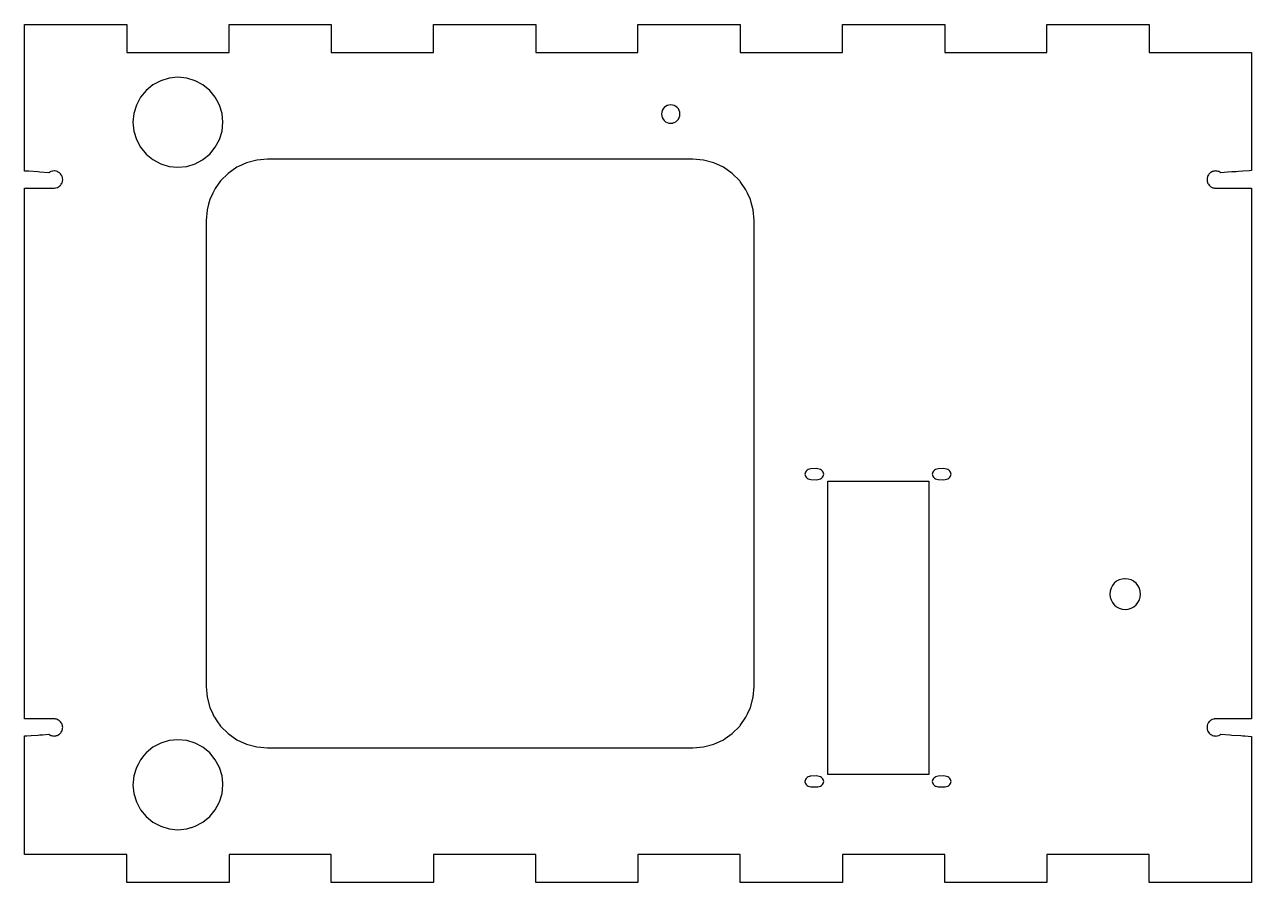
# Model space of a CAD drawing. Header units: millimetres. Extents: x 0 to 300, y 0 to 210.
import ezdxf

# ---------------------------------------------------------------- set-up
doc = ezdxf.new("R2010")
doc.units = ezdxf.units.MM

msp = doc.modelspace()

# ---------------------------------------------------------------- linework, layer by layer
msp.add_lwpolyline([(291.38, 40.15), (291.03, 40.12), (290.96, 40.11), (290.64, 40.01), (290.57, 39.99), (290.27, 39.83), (290.21, 39.8), (290.15, 39.75), (289.89, 39.53), (289.84, 39.48), (289.63, 39.22), (289.47, 38.92), (289.43, 38.85), (289.33, 38.53), (289.31, 38.46), (289.28, 38.12), (289.27, 38.05), (289.31, 37.71), (289.31, 37.64), (289.33, 37.57), (289.43, 37.25), (289.47, 37.18), (289.63, 36.88), (289.84, 36.62), (289.89, 36.56), (290.15, 36.35), (290.21, 36.3), (290.51, 36.14), (290.57, 36.11), (290.9, 36.01), (290.96, 35.99), (291.3, 35.96), (291.37, 35.95), (291.71, 35.98), (291.78, 35.99), (292.11, 36.09), (292.18, 36.11), (292.48, 36.27), (292.54, 36.3), (292.62, 36.37), (292.64, 36.39), (294.88, 36.23), (295.34, 36.2), (297.58, 36.04), (298.04, 36), (298.5, 35.97), (300.14, 35.85), (300.14, 0.14), (275.14, 0.14), (275.14, 6.94), (250.14, 6.94), (250.14, 0.14), (225.14, 0.14), (225.14, 6.94), (200.14, 6.94), (200.14, 0.14), (175.14, 0.14), (175.14, 6.94), (150.14, 6.94), (150.14, 0.14), (125.14, 0.14), (125.14, 6.94), (100.14, 6.94), (100.14, 0.14), (75.14, 0.14), (75.14, 6.94), (50.14, 6.94), (50.14, 0.14), (25.14, 0.14), (25.14, 6.94), (0.14, 6.94), (0.14, 35.96), (0.71, 36), (1.8, 36.08), (3.41, 36.19), (3.91, 36.23), (4.5, 36.27), (6.1, 36.39), (6.14, 36.35), (6.21, 36.3), (6.35, 36.22), (6.57, 36.11), (6.73, 36.06), (6.96, 35.99), (7.13, 35.97), (7.37, 35.95), (7.54, 35.96), (7.78, 35.99), (7.94, 36.04), (8.18, 36.11), (8.32, 36.19), (8.54, 36.3), (8.67, 36.41), (8.86, 36.56), (9.01, 36.75), (9.12, 36.88), (9.23, 37.1), (9.31, 37.24), (9.38, 37.48), (9.43, 37.64), (9.46, 37.88), (9.47, 38.05), (9.45, 38.29), (9.43, 38.46), (9.36, 38.69), (9.31, 38.85), (9.23, 39), (9.12, 39.21), (8.96, 39.4), (8.86, 39.53), (8.67, 39.69), (8.54, 39.79), (8.39, 39.87), (8.18, 39.99), (8.02, 40.04), (7.78, 40.11), (7.62, 40.12), (7.37, 40.15), (7.35, 40.14), (7.32, 40.15), (0.14, 40.15), (0.14, 169.94), (4.88, 169.94), (7.32, 169.94), (7.37, 169.94), (7.71, 169.97), (7.78, 169.98), (8.11, 170.08), (8.18, 170.1), (8.48, 170.26), (8.54, 170.29), (8.59, 170.33), (8.86, 170.55), (8.9, 170.61), (9.12, 170.87), (9.28, 171.17), (9.31, 171.23), (9.41, 171.56), (9.43, 171.63), (9.47, 171.97), (9.47, 172.04), (9.44, 172.38), (9.43, 172.45), (9.41, 172.51), (9.31, 172.84), (9.28, 172.9), (9.12, 173.2), (8.9, 173.47), (8.86, 173.52), (8.59, 173.74), (8.54, 173.78), (8.24, 173.94), (8.18, 173.98), (7.85, 174.08), (7.78, 174.1), (7.44, 174.13), (7.37, 174.14), (7.03, 174.1), (6.96, 174.1), (6.64, 174), (6.57, 173.98), (6.27, 173.82), (6.21, 173.78), (6.12, 173.71), (6.1, 173.7), (3.87, 173.86), (3.41, 173.89), (1.17, 174.05), (0.71, 174.08), (0.25, 174.12), (0.14, 174.12), (0.14, 209.94), (25.14, 209.94), (25.14, 203.14), (50.14, 203.14), (50.14, 209.94), (75.14, 209.94), (75.14, 203.14), (100.14, 203.14), (100.14, 209.94), (125.14, 209.94), (125.14, 203.14), (150.14, 203.14), (150.14, 209.94), (175.14, 209.94), (175.14, 203.14), (200.14, 203.14), (200.14, 209.94), (225.14, 209.94), (225.14, 203.14), (250.14, 203.14), (250.14, 209.94), (275.14, 209.94), (275.14, 203.14), (300.14, 203.14), (300.14, 174.23), (299.64, 174.2), (298.04, 174.08), (296.94, 174), (296.39, 173.96), (295.34, 173.89), (294.25, 173.81), (292.64, 173.7), (292.6, 173.73), (292.54, 173.78), (292.39, 173.86), (292.18, 173.97), (292.02, 174.02), (291.78, 174.09), (291.62, 174.11), (291.37, 174.13), (291.21, 174.12), (290.96, 174.09), (290.8, 174.04), (290.57, 173.97), (290.42, 173.89), (290.21, 173.78), (290.08, 173.67), (289.89, 173.52), (289.73, 173.33), (289.63, 173.2), (289.51, 172.98), (289.43, 172.84), (289.36, 172.6), (289.31, 172.44), (289.29, 172.2), (289.27, 172.03), (289.3, 171.79), (289.31, 171.62), (289.38, 171.39), (289.43, 171.23), (289.51, 171.08), (289.63, 170.87), (289.78, 170.68), (289.89, 170.55), (290.08, 170.39), (290.21, 170.29), (290.35, 170.21), (290.57, 170.09), (290.73, 170.04), (290.96, 169.97), (291.13, 169.96), (291.37, 169.93), (291.39, 169.94), (291.43, 169.94), (293.18, 169.93), (300.14, 169.93), (300.14, 40.15), (291.43, 40.15), (291.38, 40.15)])
for points in [[(26.85, 183.9), (27.48, 181.83), (28.5, 179.93), (29.86, 178.26), (31.53, 176.9), (33.43, 175.88), (35.5, 175.25), (37.64, 175.04), (39.79, 175.25), (41.85, 175.88), (43.52, 176.77), (43.54, 176.78), (43.75, 176.9), (45.42, 178.26), (46.79, 179.93), (47.8, 181.83), (48.43, 183.9), (48.64, 186.04), (48.43, 188.19), (47.8, 190.25), (47.16, 191.45), (47.15, 191.47), (46.79, 192.15), (45.42, 193.82), (43.75, 195.19), (41.85, 196.2), (39.79, 196.83), (37.64, 197.04), (35.5, 196.83), (33.43, 196.2), (31.53, 195.19), (29.86, 193.82), (28.5, 192.15), (27.48, 190.25), (26.85, 188.19), (26.64, 186.04)], [(160.39, 188.04), (160.35, 188.48), (160.22, 188.9), (160.01, 189.29), (159.73, 189.63), (159.39, 189.91), (159, 190.12), (158.58, 190.25), (158.14, 190.29), (157.7, 190.25), (157.28, 190.12), (156.89, 189.91), (156.55, 189.63), (156.27, 189.29), (156.06, 188.9), (155.93, 188.48), (155.89, 188.04), (155.93, 187.6), (156.06, 187.18), (156.27, 186.79), (156.55, 186.45), (156.89, 186.17), (157.28, 185.96), (157.7, 185.83), (158.14, 185.79), (158.58, 185.83), (158.68, 185.86), (158.74, 185.88), (159, 185.96), (159.39, 186.17), (159.73, 186.45), (160.01, 186.79), (160.22, 187.18), (160.35, 187.6)], [(168.67, 33.95), (171.04, 35.05), (171.48, 35.36), (173.18, 36.55), (175.03, 38.4), (175.14, 38.55), (176.53, 40.54), (176.93, 41.39), (177.64, 42.91), (178.32, 45.44), (178.54, 48.04), (178.54, 162.04), (178.32, 164.65), (177.85, 166.39), (177.64, 167.17), (176.93, 168.69), (176.53, 169.54), (175.14, 171.53), (175.03, 171.68), (173.18, 173.53), (171.04, 175.03), (168.67, 176.14), (166.15, 176.81), (163.54, 177.04), (59.54, 177.04), (56.94, 176.81), (54.41, 176.14), (52.44, 175.22), (52.04, 175.03), (49.9, 173.53), (48.05, 171.68), (46.75, 169.82), (46.55, 169.54), (46.16, 168.69), (45.45, 167.17), (45.14, 166), (44.77, 164.65), (44.54, 162.04), (44.54, 48.04), (44.77, 45.44), (45.45, 42.91), (46.16, 41.39), (46.37, 40.93), (46.55, 40.54), (47.16, 39.68), (48.05, 38.4), (49.9, 36.55), (52.04, 35.05), (54.41, 33.95), (56.94, 33.27), (59.54, 33.04), (163.54, 33.04), (166.15, 33.27)], [(194.09, 101.31), (193.74, 101.34), (192.39, 101.31), (192.05, 101.24), (191.74, 101.11), (191.47, 100.94), (191.25, 100.74), (191.08, 100.51), (190.98, 100.25), (190.94, 99.99), (190.98, 99.73), (191.08, 99.47), (191.25, 99.24), (191.47, 99.03), (191.74, 98.87), (192.05, 98.74), (192.39, 98.67), (193.74, 98.64), (194.09, 98.67), (194.43, 98.74), (194.74, 98.87), (195.02, 99.03), (195.24, 99.24), (195.41, 99.47), (195.51, 99.73), (195.54, 99.99), (195.51, 100.25), (195.41, 100.51), (195.24, 100.74), (195.02, 100.94), (194.74, 101.11), (194.43, 101.24)], [(222.13, 100.25), (222.09, 99.99), (222.13, 99.73), (222.23, 99.47), (222.4, 99.24), (222.62, 99.03), (222.89, 98.87), (223.2, 98.74), (223.54, 98.67), (224.89, 98.64), (225.24, 98.67), (225.58, 98.74), (225.89, 98.87), (226.17, 99.03), (226.39, 99.24), (226.56, 99.47), (226.66, 99.73), (226.69, 99.99), (226.66, 100.25), (226.56, 100.51), (226.39, 100.74), (226.17, 100.94), (225.89, 101.11), (225.58, 101.24), (225.24, 101.31), (224.89, 101.34), (223.54, 101.31), (223.2, 101.24), (222.89, 101.11), (222.62, 100.94), (222.4, 100.74), (222.23, 100.51)], [(221.29, 26.54), (196.54, 26.54), (196.54, 98.29), (221.29, 98.29)], [(266.61, 73.32), (266.14, 72.76), (265.8, 72.11), (265.58, 71.4), (265.51, 70.67), (265.58, 69.94), (265.8, 69.24), (266.14, 68.59), (266.61, 68.02), (266.64, 68), (266.66, 67.98), (267.06, 67.66), (267.18, 67.56), (267.83, 67.21), (268.53, 67), (269.26, 66.92), (269.99, 67), (270.7, 67.21), (271.35, 67.56), (271.91, 68.02), (272.38, 68.59), (272.73, 69.24), (272.94, 69.94), (273.01, 70.67), (272.94, 71.4), (272.73, 72.11), (272.38, 72.76), (271.91, 73.32), (271.42, 73.73), (271.35, 73.79), (270.7, 74.14), (269.99, 74.35), (269.26, 74.42), (269.16, 74.41), (269.13, 74.41), (268.53, 74.35), (267.83, 74.14), (267.18, 73.79)], [(27.48, 28.25), (26.85, 26.19), (26.71, 24.7), (26.7, 24.6), (26.68, 24.46), (26.67, 24.36), (26.66, 24.2), (26.64, 24.04), (26.85, 21.9), (27.48, 19.83), (28.5, 17.93), (29.86, 16.26), (31.53, 14.9), (33.43, 13.88), (35.5, 13.25), (37.64, 13.04), (39.79, 13.25), (40.81, 13.56), (40.87, 13.58), (40.91, 13.59), (40.97, 13.61), (41, 13.62), (41.85, 13.88), (43.75, 14.9), (45.42, 16.26), (46.79, 17.93), (47.73, 19.69), (47.8, 19.83), (48.43, 21.9), (48.64, 24.04), (48.6, 24.45), (48.43, 26.19), (47.8, 28.25), (46.79, 30.15), (45.42, 31.82), (43.75, 33.19), (41.85, 34.2), (39.79, 34.83), (37.64, 35.04), (35.5, 34.83), (33.43, 34.2), (31.53, 33.19), (29.86, 31.82), (29.32, 31.15), (28.5, 30.15), (27.97, 29.17)], [(194.43, 26.09), (194.09, 26.16), (193.74, 26.19), (192.39, 26.16), (192.17, 26.11), (192.05, 26.09), (191.74, 25.96), (191.47, 25.79), (191.25, 25.59), (191.08, 25.36), (190.98, 25.1), (190.94, 24.84), (190.97, 24.62), (190.98, 24.58), (191.08, 24.32), (191.25, 24.09), (191.47, 23.88), (191.74, 23.72), (192.05, 23.59), (192.39, 23.52), (193.74, 23.49), (194.09, 23.52), (194.43, 23.59), (194.74, 23.72), (195.02, 23.88), (195.24, 24.09), (195.41, 24.32), (195.51, 24.58), (195.54, 24.84), (195.51, 25.1), (195.41, 25.36), (195.24, 25.59), (195.02, 25.79), (194.74, 25.96)], [(222.13, 25.1), (222.09, 24.84), (222.13, 24.58), (222.23, 24.32), (222.3, 24.22), (222.34, 24.17), (222.4, 24.09), (222.62, 23.88), (222.89, 23.72), (222.97, 23.69), (223.2, 23.59), (223.54, 23.52), (224.89, 23.49), (225.24, 23.52), (225.58, 23.59), (225.89, 23.72), (226.17, 23.88), (226.39, 24.09), (226.56, 24.32), (226.66, 24.58), (226.69, 24.84), (226.66, 25.1), (226.56, 25.36), (226.39, 25.59), (226.17, 25.79), (225.89, 25.96), (225.58, 26.09), (225.24, 26.16), (224.89, 26.19), (223.54, 26.16), (223.2, 26.09), (222.89, 25.96), (222.69, 25.84), (222.62, 25.79), (222.4, 25.59), (222.23, 25.36)]]:
    msp.add_lwpolyline(points, close=True)

doc.saveas('drawing.dxf')
